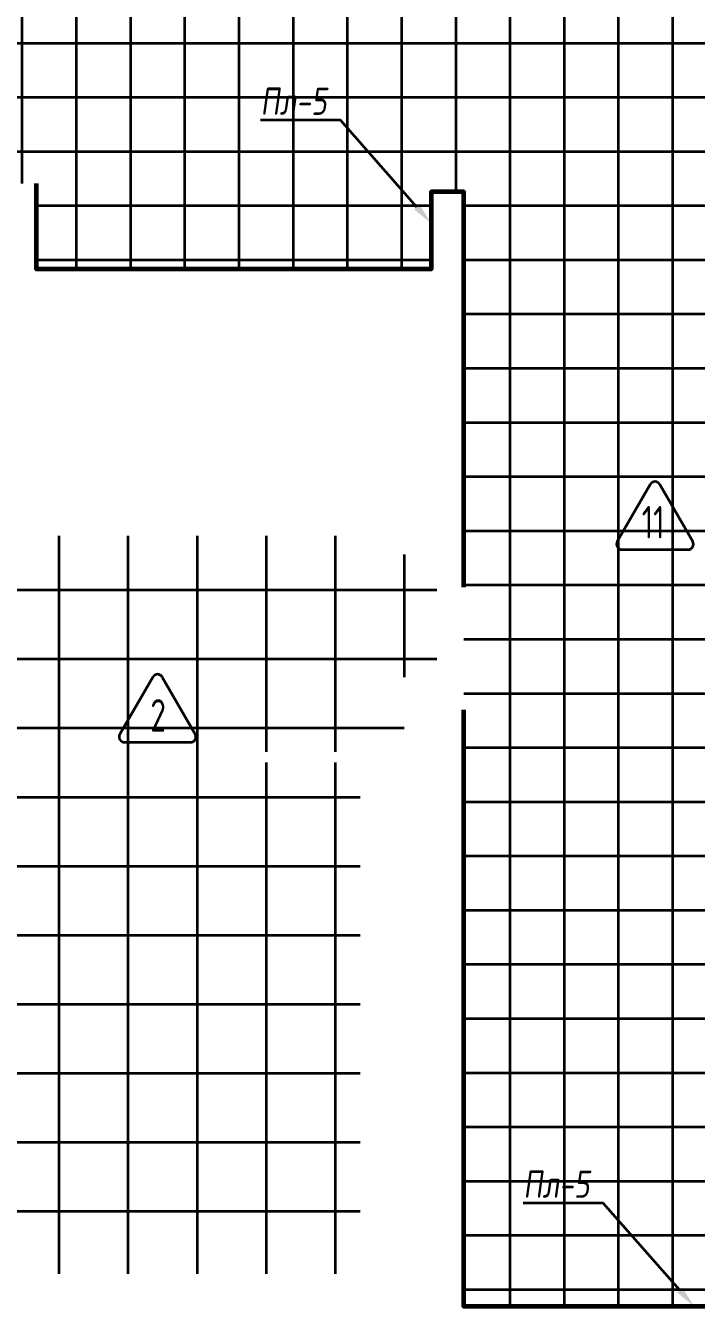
# Model space of a CAD drawing. Header units: millimetres. Extents: x -510890 to 418982, y -118257 to 141350.
# Drawn here: x 108707 to 114875, y -64836 to -53055 of the extents above; entities that cross this region are included whole.
import ezdxf
from ezdxf import colors
from ezdxf.entities.mleader import LeaderData, LeaderLine
from ezdxf.enums import TextEntityAlignment as Align
from ezdxf.math import Vec2, Vec3

# ---------------------------------------------------------------- set-up
doc = ezdxf.new("R2010")
doc.units = ezdxf.units.MM
doc.layers.add('АР_Площадь контур', color=220, linetype='Continuous', lineweight=35, plot=False)
doc.styles.add('ISOCPEUR', font='isocpeur.ttf', dxfattribs={"height": 800})
doc.styles.add('Архитект', font='isocpeur.ttf', dxfattribs={"width": 0.8, "oblique": 8})

msp = doc.modelspace()

# ---------------------------------------------------------------- hatches: boundary and pattern name
at = {"layer": 'АР_Площадь контур', "true_color": 0x000000, "transparency": 33554687}
h = msp.add_hatch(dxfattribs=at)
h.set_pattern_fill('ANSI37', color=18, scale=157, angle=45, style=0)
h.set_pattern_definition([(90, (2999.9, -126491.3), (-498.475, 0), []), (180, (2999.9, -126491.3), (-6e-14, -498.475), [])])
h.paths.add_polyline_path([(116547.4, -64835.6), (112737.4, -64835.6), (112737.4, -54583.1), (112437.4, -54583.1), (112437.4, -55295.6), (108807.4, -55295.6), (108807.4, -54508.2), (108607.4, -54508.2), (108607.4, -52808.2), (108807.4, -52808.2), (108807.4, -52246.8), (112437.4, -52246.8), (112437.4, -52583.1), (112637.4, -52583.1), (112637.4, -51625.6), (112737.4, -51625.6), (112737.4, -51225.6), (116547.4, -51225.6), (116547.4, -62985.9), (116747.4, -62985.9), (116747.4, -62515.6), (122937.4, -62515.6), (122937.4, -64735.6), (116747.4, -64735.6), (116747.4, -64485.8), (116547.4, -64485.9)])
at = {"layer": 'АР_Площадь контур', "true_color": 0x000000}
h = msp.add_hatch(dxfattribs=at)
h.set_pattern_fill('ANSI37', color=18, scale=200, angle=45)
h.set_pattern_definition([(90, (-134188.7, -126190.9), (-635, 0), []), (180, (-134188.7, -126190.9), (0, -635), [])])
h.paths.add_polyline_path([(111784.7, -64535.2), (108556.9, -64535.2), (108556.9, -57749), (112186.9, -57749), (112186.9, -57919.6), (112486.9, -57919.6), (112486.9, -59049.6), (112186.9, -59049.6), (112186.9, -59734), (110395.9, -59734), (110395.9, -59834), (111784.7, -59834)])

# ---------------------------------------------------------------- linework, layer by layer
at = {"layer": 'АР_Площадь контур', "lineweight": 60}
for points in [[(112737.4, -58220), (112737.4, -54583.2), (112437.4, -54583.2), (112437.4, -55295.6), (108807.4, -55295.6), (108807.4, -54508.2)], [(116547.4, -64485.9), (116547.4, -64835.6), (112737.4, -64835.6), (112737.4, -59350)]]:
    msp.add_lwpolyline(points, dxfattribs=at)
at = {"layer": 'АР_Площадь контур', "linetype": 'Continuous'}
for points in [[(114191.3, -57874.5), (114797.5, -57874.5, 0.5773495), (114840.8, -57799.5), (114537.7, -57274.5, 0.5773541), (114451.1, -57274.5), (114148, -57799.5, 0.5773491), (114191.3, -57874.5, 0.0000017)], [(109617.3, -59647), (110223.6, -59647, 0.5773495), (110266.9, -59572), (109963.7, -59047, 0.5773541), (109877.1, -59047), (109574, -59572, 0.5773491), (109617.3, -59647, 0.0000017)]]:
    msp.add_lwpolyline(points, format="xyb", dxfattribs=at)

# ---------------------------------------------------------------- texts
at = {"layer": 'АР_Площадь контур', "linetype": 'Continuous', "style": 'ISOCPEUR', "width": 0.7}
for s, p in [('11', (114477.7, -57772.9)), ('2', (109925.9, -59550.2))]:
    msp.add_text(s, height=300, dxfattribs=at).set_placement(p, align=Align.CENTER)

# ---------------------------------------------------------------- leaders
at = {"layer": 'АР_Площадь контур'}
ml = msp.add_multileader_mtext('Standard', dxfattribs=at)
ml.set_content('Пл-5', color=256, style='Архитект')
ml.set_leader_properties(color=256, linetype='ByLayer', lineweight=-1)
ml.build(insert=Vec2(0, 0))
ml.multileader.update_dxf_attribs({"text_left_attachment_type": 6, "text_right_attachment_type": 6, "dogleg_length": 25, "arrow_head_size": 200})
ctx = ml.context
ctx.base_point, ctx.char_height, ctx.arrow_head_size, ctx.landing_gap_size, ctx.plane_origin = Vec3(110766.6, -53925.8), 250, 200, 100, Vec3(97265.9, -54665.2)
ctx.left_attachment, ctx.right_attachment = 6, 6
notes = []
notes.append((ctx, [(0, (1, 1, 0), (111601.8, -53925.8), (-1, 0), 25, [(1, [(112437.4, -54874.8)], 0, [])])]))
ctx.mtext.insert, ctx.mtext.width, ctx.mtext.defined_height, ctx.mtext.line_spacing_style, ctx.mtext.flow_direction = Vec3(110866.6, -53625.8), 3549.472, 1007.6, 2, 5
ml = msp.add_multileader_mtext('Standard', dxfattribs=at)
ml.set_content('Пл-5', color=256, style='Архитект')
ml.set_leader_properties(color=256, linetype='ByLayer', lineweight=-1)
ml.build(insert=Vec2(0, 0))
ml.multileader.update_dxf_attribs({"text_left_attachment_type": 6, "text_right_attachment_type": 6, "dogleg_length": 25, "arrow_head_size": 200})
ctx = ml.context
ctx.base_point, ctx.char_height, ctx.arrow_head_size, ctx.landing_gap_size, ctx.plane_origin = Vec3(113183, -63886.6), 250, 200, 100, Vec3(99682.3, -64626)
ctx.left_attachment, ctx.right_attachment = 6, 6
notes.append((ctx, [(0, (1, 1, 0), (114018.3, -63886.6), (-1, 0), 25, [(1, [(114853.8, -64835.6)], 0, [])])]))
ctx.mtext.insert, ctx.mtext.width, ctx.mtext.defined_height, ctx.mtext.line_spacing_style, ctx.mtext.flow_direction = Vec3(113283, -63586.6), 3549.472, 1007.6, 2, 5
for ctx, leaders in notes:
    for number, flags, end, landing, length, lines in leaders:
        leader = LeaderData()
        leader.index, (leader.has_last_leader_line, leader.has_dogleg_vector, leader.attachment_direction) = number, flags
        leader.last_leader_point, leader.dogleg_vector, leader.dogleg_length = Vec3(end), Vec3(landing), length
        for number, points, colour, breaks in lines:
            line = LeaderLine()
            line.index, line.vertices, line.color, line.breaks = number, Vec3.list(points), colors.encode_raw_color(colour), breaks
            leader.lines.append(line)
        ctx.leaders.append(leader)

doc.saveas('drawing.dxf')
